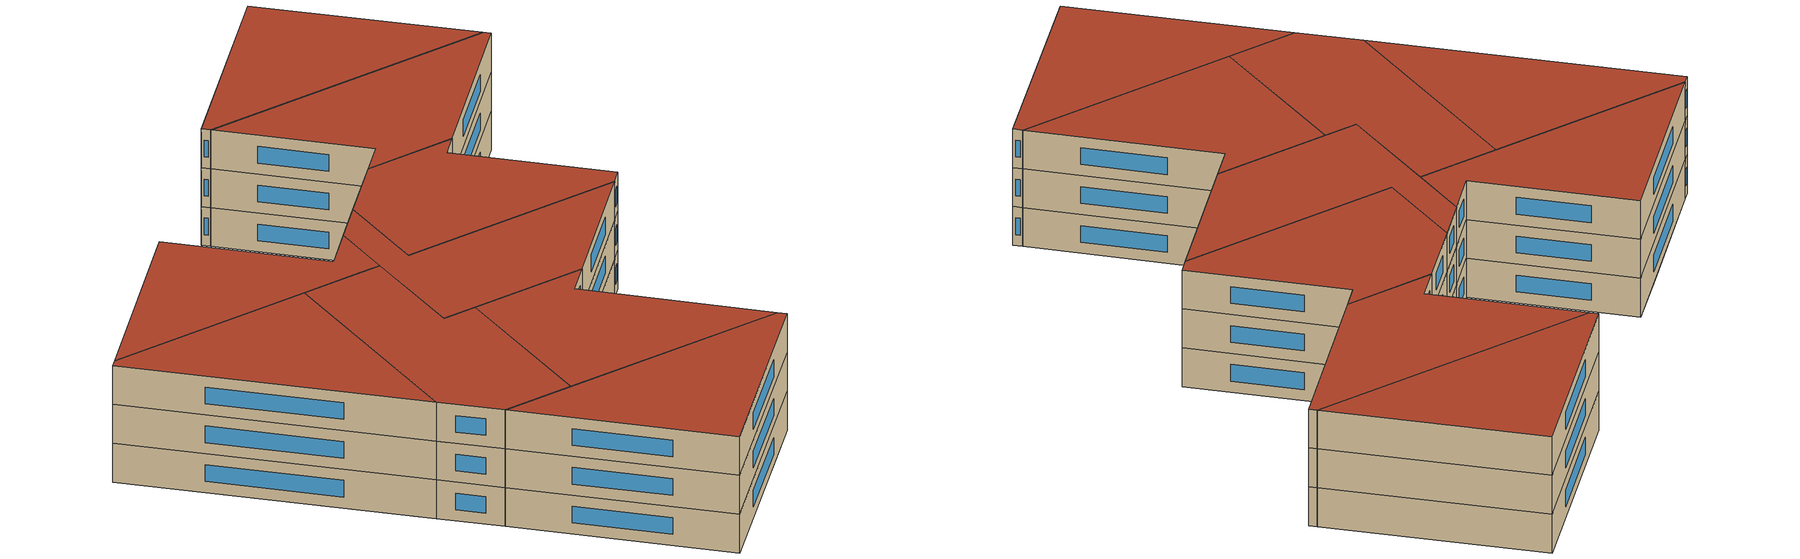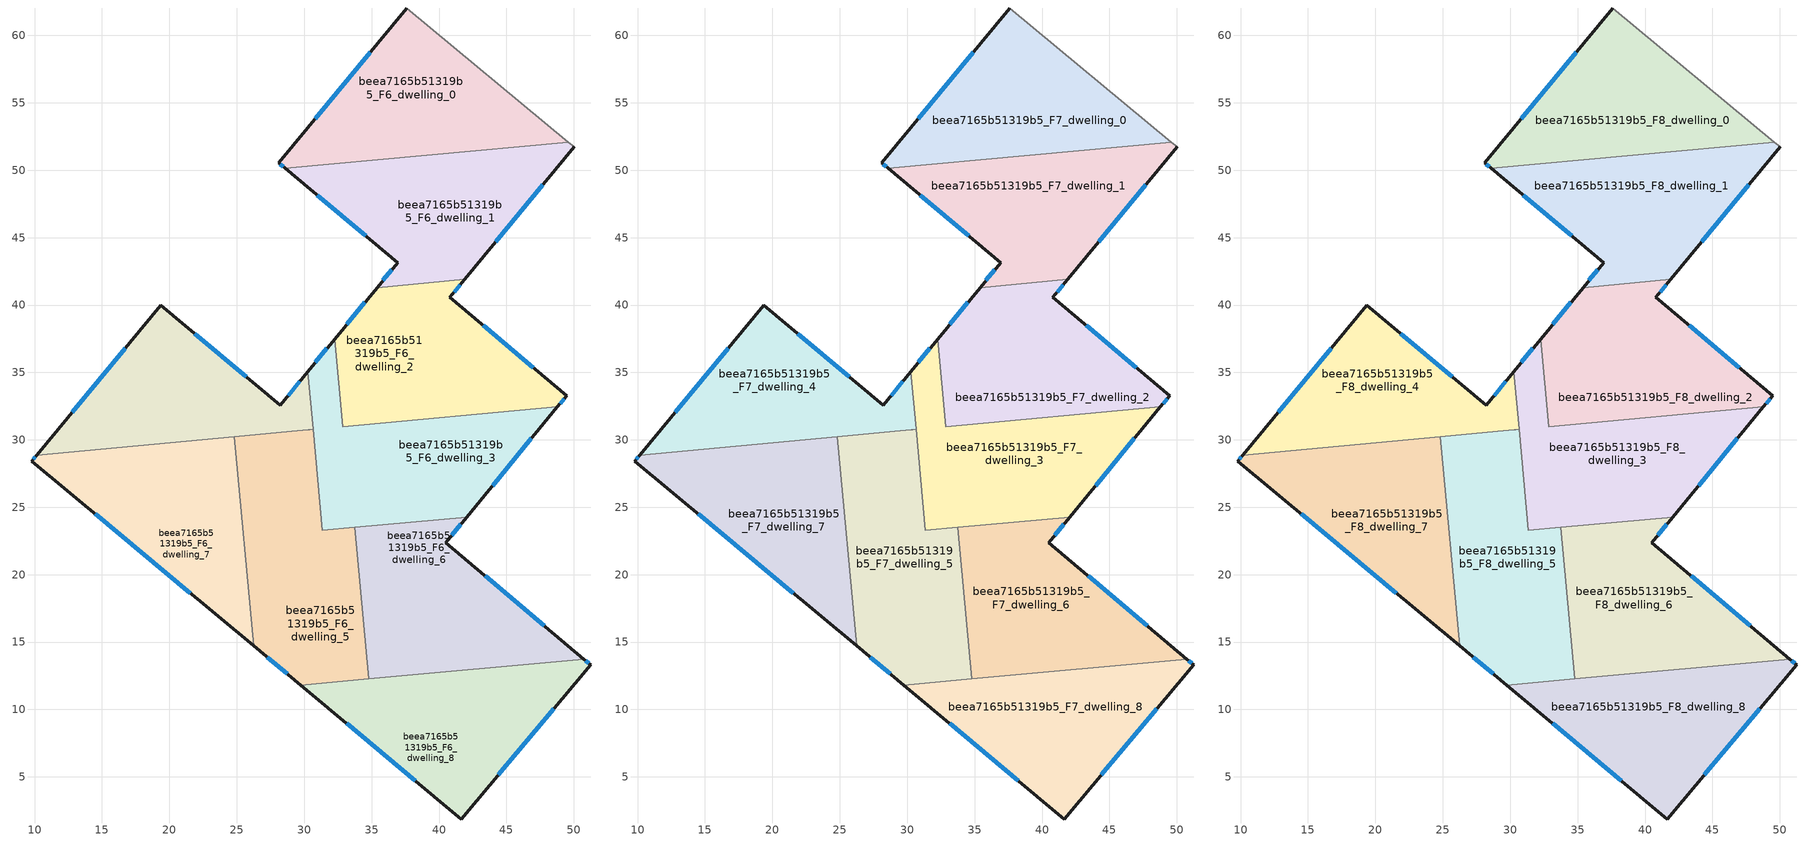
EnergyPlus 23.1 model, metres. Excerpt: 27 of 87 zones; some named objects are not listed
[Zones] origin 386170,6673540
beea7165b51319b5_F6_dwelling_0
 floor to beea7165b51319b5_F5_dwelling_8 (EU_floor_Construction): 43.82,56.87 39.04,51.11 28.58,50.14 28.1,50.54 37.61,62.03 z18
 floor to beea7165b51319b5_F5_dwelling_9 (EU_floor_Construction): 49.58,52.08 39.04,51.11 43.82,56.87 z18
 wall outside (EU_wall_Construction): 37.61,62.03 28.1,50.54 28.58,50.14 z18:21
 wall to beea7165b51319b5_F6_dwelling_1 (EU_wall_Construction): 28.58,50.14 49.58,52.08 z18:21
 wall adiabatic (EU_wall_Construction): 49.58,52.08 37.61,62.03 z18:21
 window (EU_Window_Construction): 28.24,50.43 28.44,50.25 / 34.89,58.75 30.82,53.83 z18.86:20.14
beea7165b51319b5_F6_dwelling_1
 floor to beea7165b51319b5_F5_dwelling_9 (EU_floor_Construction): 50.01,51.73 41.9,41.89 40.88,41.8 37.88,44.29 36.94,43.15 34.28,45.38 39.04,51.11 49.58,52.08 z18
 floor to beea7165b51319b5_F5_dwelling_8 (EU_floor_Construction): 39.04,51.11 35.17,46.44 34.28,45.38 28.58,50.14 z18
 floor to beea7165b51319b5_F5_dwelling_6 (EU_floor_Construction): 40.88,41.8 35.41,41.29 36.96,43.17 37.88,44.29 z18
 wall outside (EU_wall_Construction): 28.58,50.14 36.94,43.15 35.41,41.29 / 41.9,41.89 50.01,51.73 z18:21
 wall adiabatic (EU_wall_Construction): 50.01,51.73 49.58,52.08 z18:21
 wall to beea7165b51319b5_F6_dwelling_2 (EU_wall_Construction): 35.41,41.29 41.9,41.89 z18:21
 window (EU_Window_Construction): 30.97,48.14 34.55,45.15 / 44.22,44.7 47.7,48.92 / 36.5,42.62 35.84,41.82 z18.86:20.14
beea7165b51319b5_F6_dwelling_2
 floor to beea7165b51319b5_F5_dwelling_6 (EU_floor_Construction): 41.44,41.33 40.81,40.57 42.71,38.97 36.34,31.3 33.06,30.99 32.84,31.18 32.25,37.47 35.41,41.29 40.88,41.8 z18
 floor to beea7165b51319b5_F5_dwelling_9 (EU_floor_Construction): 41.9,41.89 41.44,41.33 40.88,41.8 z18
 floor to beea7165b51319b5_F5_dwelling_7 (EU_floor_Construction): 49.47,33.28 48.79,32.45 36.34,31.3 42.71,38.97 z18
 floor to beea7165b51319b5_F5_dwelling_4 (EU_floor_Construction): 33.06,30.99 32.85,30.97 32.84,31.18 z18
 wall outside (EU_wall_Construction): 48.79,32.45 49.47,33.28 40.81,40.57 41.9,41.89 / 35.41,41.29 32.25,37.47 z18:21
 wall to beea7165b51319b5_F6_dwelling_3 (EU_wall_Construction): 32.25,37.47 32.85,30.97 48.79,32.45 z18:21
 window (EU_Window_Construction): 41.12,40.95 41.59,41.52 / 47,35.36 43.28,38.48 / 48.98,32.69 49.28,33.04 / 34.51,40.2 33.15,38.56 z18.86:20.14
beea7165b51319b5_F6_dwelling_3
 floor to beea7165b51319b5_F5_dwelling_7 (EU_floor_Construction): 48.79,32.45 42.04,24.27 41.25,24.19 34.85,29.51 36.34,31.3 z18
 floor to beea7165b51319b5_F5_dwelling_6 (EU_floor_Construction): 36.34,31.3 34.85,29.51 33.06,30.99 z18; 32.25,37.47 32.84,31.18 30.44,33.17 30.26,35.05 z18
 floor to beea7165b51319b5_F5_dwelling_5 (EU_floor_Construction): 41.25,24.19 32.23,23.36 32.09,23.47 36.18,28.4 z18
 floor to beea7165b51319b5_F5_dwelling_2 (EU_floor_Construction): 32.23,23.36 31.35,23.28 31.27,24.16 z18
 floor to beea7165b51319b5_F5_dwelling_4 (EU_floor_Construction): 33.06,30.99 36.18,28.4 32.09,23.47 31.27,24.16 30.44,33.17 32.84,31.18 32.85,30.97 z18
 wall outside (EU_wall_Construction): 42.04,24.27 48.79,32.45 / 32.25,37.47 30.26,35.05 z18:21
 wall to beea7165b51319b5_F6_dwelling_6 (EU_wall_Construction): 33.76,23.5 42.04,24.27 z18:21
 wall to beea7165b51319b5_F6_dwelling_5 (EU_wall_Construction): 30.66,30.77 31.35,23.28 33.76,23.5 z18:21
 wall to beea7165b51319b5_F6_dwelling_4 (EU_wall_Construction): 30.26,35.05 30.66,30.77 z18:21
 window (EU_Window_Construction): 43.97,26.61 46.86,30.11 / 31.69,36.78 30.83,35.74 z18.86:20.14
beea7165b51319b5_F6_dwelling_4
 floor to beea7165b51319b5_F5_dwelling_2 (EU_floor_Construction): 24.04,30.16 16.67,29.47 13.11,32.43 16.45,36.46 z18
 floor to beea7165b51319b5_F5_dwelling_0 (EU_floor_Construction): 16.67,29.47 10.17,28.87 13.11,32.43 z18
 floor to beea7165b51319b5_F5_dwelling_4 (EU_floor_Construction): 29.41,34.02 30.44,33.17 30.66,30.77 30.41,30.75 30.3,30.74 24.04,30.16 16.45,36.46 19.35,39.97 28.22,32.58 z18
 floor to beea7165b51319b5_F5_dwelling_6 (EU_floor_Construction): 30.26,35.05 30.44,33.17 29.41,34.02 z18
 wall outside (EU_wall_Construction): 30.26,35.05 28.22,32.58 19.35,39.97 10.16,28.87 z18:21
 wall to beea7165b51319b5_F6_dwelling_5 (EU_wall_Construction): 24.8,30.23 29.08,30.62 30.3,30.74 30.41,30.75 30.66,30.77 z18:21
 wall to beea7165b51319b5_F6_dwelling_7 (EU_wall_Construction): 10.16,28.87 24.8,30.23 z18:21
 window (EU_Window_Construction): 16.73,36.8 12.79,32.04 / 25.69,34.69 21.88,37.86 / 29.68,34.35 28.8,33.28 z18.86:20.14
beea7165b51319b5_F6_dwelling_5
 floor to beea7165b51319b5_F5_dwelling_4 (EU_floor_Construction): 30.66,30.77 31.27,24.16 24.87,29.47 24.8,30.23 30.3,30.74 30.41,30.75 z18
 floor to beea7165b51319b5_F5_dwelling_0 (EU_floor_Construction): 29.12,19.13 26.16,15.57 25.56,22.1 z18
 floor to beea7165b51319b5_F5_dwelling_5 (EU_floor_Construction): 33.76,23.5 33.9,21.97 32.23,23.36 z18
 floor to beea7165b51319b5_F5_dwelling_2 (EU_floor_Construction): 31.27,24.16 31.35,23.28 32.23,23.36 32.43,23.2 29.08,19.17 25.56,22.1 24.87,29.47 z18
 floor adiabatic (EU_floor_Construction): 33.9,21.97 34.8,12.26 29.74,11.8 26.24,14.72 26.16,15.57 29.12,19.13 25.56,22.1 29.08,19.17 32.43,23.2 z18
 wall outside (EU_wall_Construction): 26.24,14.72 29.74,11.8 z18:21
 wall to beea7165b51319b5_F6_dwelling_7 (EU_wall_Construction): 24.8,30.23 26.24,14.72 z18:21
 wall to beea7165b51319b5_F6_dwelling_6 (EU_wall_Construction): 34.8,12.26 33.76,23.5 z18:21
 wall to beea7165b51319b5_F6_dwelling_8 (EU_wall_Construction): 29.74,11.8 34.8,12.26 z18:21
 window (EU_Window_Construction): 27.24,13.88 28.74,12.63 z18.86:20.14
beea7165b51319b5_F6_dwelling_6
 floor to beea7165b51319b5_F5_dwelling_3 (EU_floor_Construction): 44.51,13.16 37.14,12.48 34.59,14.6 33.9,21.97 z18
 floor to beea7165b51319b5_F5_dwelling_5 (EU_floor_Construction): 41.68,23.83 40.49,22.38 50.73,13.74 44.51,13.16 33.9,21.97 33.76,23.5 41.25,24.19 z18
 floor to beea7165b51319b5_F5_dwelling_7 (EU_floor_Construction): 42.04,24.27 41.68,23.83 41.25,24.19 z18
 floor to beea7165b51319b5_F5_dwelling_1 (EU_floor_Construction): 37.14,12.48 34.8,12.27 34.59,14.6 z18
 wall outside (EU_wall_Construction): 50.73,13.74 40.49,22.38 42.04,24.27 z18:21
 wall to beea7165b51319b5_F6_dwelling_8 (EU_wall_Construction): 34.8,12.27 50.73,13.74 z18:21
 window (EU_Window_Construction): 40.93,22.92 41.6,23.73 / 47.81,16.21 43.42,19.91 z18.86:20.14
beea7165b51319b5_F6_dwelling_7
 floor to beea7165b51319b5_F5_dwelling_0 (EU_floor_Construction): 25.56,22.1 26.16,15.57 25.78,15.1 9.79,28.42 10.17,28.87 16.67,29.47 z18
 floor to beea7165b51319b5_F5_dwelling_1 (EU_floor_Construction): 26.16,15.57 26.24,14.72 25.78,15.1 z18
 floor to beea7165b51319b5_F5_dwelling_2 (EU_floor_Construction): 24.87,29.47 25.56,22.1 16.67,29.47 24.05,30.16 z18
 floor to beea7165b51319b5_F5_dwelling_4 (EU_floor_Construction): 24.8,30.23 24.87,29.47 24.05,30.16 z18
 wall outside (EU_wall_Construction): 10.16,28.87 9.79,28.42 26.24,14.72 z18:21
 window (EU_Window_Construction): 14.49,24.5 21.54,18.63 / 10.06,28.74 9.9,28.55 z18.86:20.14
beea7165b51319b5_F6_dwelling_8
 floor to beea7165b51319b5_F5_dwelling_1 (EU_floor_Construction): 45.05,5.91 41.66,1.87 29.75,11.8 37.14,12.48 z18
 floor to beea7165b51319b5_F5_dwelling_3 (EU_floor_Construction): 48.41,9.92 45.05,5.91 37.14,12.48 44.51,13.16 z18
 floor to beea7165b51319b5_F5_dwelling_5 (EU_floor_Construction): 51.26,13.3 48.41,9.92 44.51,13.16 50.73,13.74 z18
 wall outside (EU_wall_Construction): 29.74,11.8 41.66,1.87 51.26,13.3 50.73,13.74 z18:21
 window (EU_Window_Construction): 51.11,13.43 50.88,13.62 / 44.4,5.14 48.51,10.04 / 33.15,8.96 38.25,4.71 z18.86:20.14
beea7165b51319b5_F7_dwelling_0
 floor to beea7165b51319b5_F6_dwelling_0 (EU_floor_Construction): 49.58,52.08 28.58,50.14 28.1,50.54 37.61,62.03 z21
 wall outside (EU_wall_Construction): 37.61,62.03 28.1,50.54 28.58,50.14 z21:24
 wall to beea7165b51319b5_F7_dwelling_1 (EU_wall_Construction): 28.58,50.14 49.58,52.08 z21:24
 wall adiabatic (EU_wall_Construction): 49.58,52.08 37.61,62.03 z21:24
 window (EU_Window_Construction): 28.24,50.43 28.44,50.25 / 34.89,58.75 30.82,53.83 z21.86:23.14
beea7165b51319b5_F7_dwelling_1
 floor to beea7165b51319b5_F6_dwelling_1 (EU_floor_Construction): 50.01,51.73 41.9,41.89 35.41,41.29 36.94,43.15 28.58,50.14 49.58,52.08 z21
 wall outside (EU_wall_Construction): 28.58,50.14 36.94,43.15 35.41,41.29 / 41.9,41.89 50.01,51.73 z21:24
 wall adiabatic (EU_wall_Construction): 50.01,51.73 49.58,52.08 z21:24
 wall to beea7165b51319b5_F7_dwelling_2 (EU_wall_Construction): 35.41,41.29 41.9,41.89 z21:24
 window (EU_Window_Construction): 30.97,48.14 34.55,45.15 / 44.22,44.7 47.7,48.92 / 36.5,42.62 35.84,41.82 z21.86:23.14
beea7165b51319b5_F7_dwelling_2
 floor to beea7165b51319b5_F6_dwelling_2 (EU_floor_Construction): 41.9,41.89 40.81,40.57 49.47,33.28 48.79,32.45 32.85,30.97 32.25,37.47 35.41,41.29 z21
 wall outside (EU_wall_Construction): 48.79,32.45 49.47,33.28 40.81,40.57 41.9,41.89 / 35.41,41.29 32.25,37.47 z21:24
 wall to beea7165b51319b5_F7_dwelling_3 (EU_wall_Construction): 32.25,37.47 32.85,30.97 48.79,32.45 z21:24
 window (EU_Window_Construction): 41.12,40.95 41.59,41.52 / 47,35.36 43.28,38.48 / 48.98,32.69 49.28,33.04 / 34.51,40.2 33.15,38.56 z21.86:23.14
beea7165b51319b5_F7_dwelling_3
 floor to beea7165b51319b5_F6_dwelling_3 (EU_floor_Construction): 48.79,32.45 42.04,24.27 31.35,23.28 30.26,35.05 32.25,37.47 32.85,30.97 z21
 wall outside (EU_wall_Construction): 42.04,24.27 48.79,32.45 / 32.25,37.47 30.26,35.05 z21:24
 wall to beea7165b51319b5_F7_dwelling_6 (EU_wall_Construction): 33.76,23.5 42.04,24.27 z21:24
 wall to beea7165b51319b5_F7_dwelling_5 (EU_wall_Construction): 30.66,30.77 31.35,23.28 33.76,23.5 z21:24
 wall to beea7165b51319b5_F7_dwelling_4 (EU_wall_Construction): 30.26,35.05 30.66,30.77 z21:24
 window (EU_Window_Construction): 43.97,26.61 46.86,30.11 / 31.69,36.78 30.83,35.74 z21.86:23.14
beea7165b51319b5_F7_dwelling_4
 floor to beea7165b51319b5_F6_dwelling_4 (EU_floor_Construction): 30.26,35.05 30.66,30.77 30.41,30.75 30.3,30.74 10.16,28.87 19.35,39.97 28.22,32.58 z21
 wall outside (EU_wall_Construction): 30.26,35.05 28.22,32.58 19.35,39.97 10.16,28.87 z21:24
 wall to beea7165b51319b5_F7_dwelling_5 (EU_wall_Construction): 24.8,30.23 29.08,30.62 30.3,30.74 30.41,30.75 30.66,30.77 z21:24
 wall to beea7165b51319b5_F7_dwelling_7 (EU_wall_Construction): 10.16,28.87 24.8,30.23 z21:24
 window (EU_Window_Construction): 16.73,36.8 12.79,32.04 / 25.69,34.69 21.88,37.86 / 29.68,34.35 28.8,33.28 z21.86:23.14
beea7165b51319b5_F7_dwelling_5
 floor to beea7165b51319b5_F6_dwelling_5 (EU_floor_Construction): 30.66,30.77 31.35,23.28 33.76,23.5 34.8,12.26 29.74,11.8 26.24,14.72 24.8,30.23 30.3,30.74 30.41,30.75 z21
 wall outside (EU_wall_Construction): 26.24,14.72 29.74,11.8 z21:24
 wall to beea7165b51319b5_F7_dwelling_7 (EU_wall_Construction): 24.8,30.23 26.24,14.72 z21:24
 wall to beea7165b51319b5_F7_dwelling_6 (EU_wall_Construction): 34.8,12.26 33.76,23.5 z21:24
 wall to beea7165b51319b5_F7_dwelling_8 (EU_wall_Construction): 29.74,11.8 34.8,12.26 z21:24
 window (EU_Window_Construction): 27.24,13.88 28.74,12.63 z21.86:23.14
beea7165b51319b5_F7_dwelling_6
 floor to beea7165b51319b5_F6_dwelling_6 (EU_floor_Construction): 42.04,24.27 40.49,22.38 50.73,13.74 34.8,12.26 33.76,23.5 z21
 wall outside (EU_wall_Construction): 50.73,13.74 40.49,22.38 42.04,24.27 z21:24
 wall to beea7165b51319b5_F7_dwelling_8 (EU_wall_Construction): 34.8,12.27 50.73,13.74 z21:24
 window (EU_Window_Construction): 40.93,22.92 41.6,23.73 / 47.81,16.21 43.42,19.91 z21.86:23.14
beea7165b51319b5_F7_dwelling_7
 floor to beea7165b51319b5_F6_dwelling_7 (EU_floor_Construction): 24.8,30.23 26.24,14.72 9.79,28.42 10.16,28.87 z21
 wall outside (EU_wall_Construction): 10.16,28.87 9.79,28.42 26.24,14.72 z21:24
 window (EU_Window_Construction): 14.49,24.5 21.54,18.63 / 10.06,28.74 9.9,28.55 z21.86:23.14
beea7165b51319b5_F7_dwelling_8
 floor to beea7165b51319b5_F6_dwelling_8 (EU_floor_Construction): 51.26,13.3 41.66,1.87 29.74,11.8 50.73,13.74 z21
 wall outside (EU_wall_Construction): 29.74,11.8 41.66,1.87 51.26,13.3 50.73,13.74 z21:24
 window (EU_Window_Construction): 51.11,13.43 50.88,13.62 / 44.4,5.14 48.51,10.04 / 33.15,8.96 38.25,4.71 z21.86:23.14
beea7165b51319b5_F8_dwelling_0
 floor to beea7165b51319b5_F7_dwelling_0 (EU_floor_Construction): 49.58,52.08 28.58,50.14 28.1,50.54 37.61,62.03 z24
 wall outside (EU_wall_Construction): 37.61,62.03 28.1,50.54 28.58,50.14 z24:27
 wall to beea7165b51319b5_F8_dwelling_1 (EU_wall_Construction): 28.58,50.14 49.58,52.08 z24:27
 wall adiabatic (EU_wall_Construction): 49.58,52.08 37.61,62.03 z24:27
 window (EU_Window_Construction): 28.24,50.43 28.44,50.25 / 34.89,58.75 30.82,53.83 z24.86:26.14
 roof outside (EU_roof_Construction): 49.58,52.08 37.61,62.03 28.1,50.54 28.58,50.14 z27
beea7165b51319b5_F8_dwelling_1
 floor to beea7165b51319b5_F7_dwelling_1 (EU_floor_Construction): 50.01,51.73 41.9,41.89 35.41,41.29 36.94,43.15 28.58,50.14 49.58,52.08 z24
 wall outside (EU_wall_Construction): 28.58,50.14 36.94,43.15 35.41,41.29 / 41.9,41.89 50.01,51.73 z24:27
 wall adiabatic (EU_wall_Construction): 50.01,51.73 49.58,52.08 z24:27
 wall to beea7165b51319b5_F8_dwelling_2 (EU_wall_Construction): 35.41,41.29 41.9,41.89 z24:27
 window (EU_Window_Construction): 30.97,48.14 34.55,45.15 / 44.22,44.7 47.7,48.92 / 36.5,42.62 35.84,41.82 z24.86:26.14
 roof outside (EU_roof_Construction): 41.9,41.89 50.01,51.73 49.58,52.08 28.58,50.14 36.94,43.15 35.41,41.29 z27
beea7165b51319b5_F8_dwelling_2
 floor to beea7165b51319b5_F7_dwelling_2 (EU_floor_Construction): 41.9,41.89 40.81,40.57 49.47,33.28 48.79,32.45 32.85,30.97 32.25,37.47 35.41,41.29 z24
 wall outside (EU_wall_Construction): 48.79,32.45 49.47,33.28 40.81,40.57 41.9,41.89 / 35.41,41.29 32.25,37.47 z24:27
 wall to beea7165b51319b5_F8_dwelling_3 (EU_wall_Construction): 32.25,37.47 32.85,30.97 48.79,32.45 z24:27
 window (EU_Window_Construction): 41.12,40.95 41.59,41.52 / 47,35.36 43.28,38.48 / 48.98,32.69 49.28,33.04 / 34.51,40.2 33.15,38.56 z24.86:26.14
 roof outside (EU_roof_Construction): 48.79,32.45 49.47,33.28 40.81,40.57 41.9,41.89 35.41,41.29 32.25,37.47 32.85,30.97 z27
beea7165b51319b5_F8_dwelling_3
 floor to beea7165b51319b5_F7_dwelling_3 (EU_floor_Construction): 48.79,32.45 42.04,24.27 31.35,23.28 30.26,35.05 32.25,37.47 32.85,30.97 z24
 wall outside (EU_wall_Construction): 42.04,24.27 48.79,32.45 / 32.25,37.47 30.26,35.05 z24:27
 wall to beea7165b51319b5_F8_dwelling_6 (EU_wall_Construction): 33.76,23.5 42.04,24.27 z24:27
 wall to beea7165b51319b5_F8_dwelling_5 (EU_wall_Construction): 30.66,30.77 31.35,23.28 33.76,23.5 z24:27
 wall to beea7165b51319b5_F8_dwelling_4 (EU_wall_Construction): 30.26,35.05 30.66,30.77 z24:27
 window (EU_Window_Construction): 43.97,26.61 46.86,30.11 / 31.69,36.78 30.83,35.74 z24.86:26.14
 roof outside (EU_roof_Construction): 42.04,24.27 48.79,32.45 32.85,30.97 32.25,37.47 30.26,35.05 31.35,23.28 z27
beea7165b51319b5_F8_dwelling_4
 floor to beea7165b51319b5_F7_dwelling_4 (EU_floor_Construction): 30.26,35.05 30.66,30.77 30.41,30.75 30.3,30.74 10.16,28.87 19.35,39.97 28.22,32.58 z24
 wall outside (EU_wall_Construction): 30.26,35.05 28.22,32.58 19.35,39.97 10.16,28.87 z24:27
 wall to beea7165b51319b5_F8_dwelling_5 (EU_wall_Construction): 24.8,30.23 29.08,30.62 30.3,30.74 30.41,30.75 30.66,30.77 z24:27
 wall to beea7165b51319b5_F8_dwelling_7 (EU_wall_Construction): 10.16,28.87 24.8,30.23 z24:27
 window (EU_Window_Construction): 16.73,36.8 12.79,32.04 / 25.69,34.69 21.88,37.86 / 29.68,34.35 28.8,33.28 z24.86:26.14
 roof outside (EU_roof_Construction): 30.41,30.75 30.66,30.77 30.26,35.05 28.22,32.58 19.35,39.97 10.16,28.87 30.3,30.74 z27
beea7165b51319b5_F8_dwelling_5
 floor to beea7165b51319b5_F7_dwelling_5 (EU_floor_Construction): 30.66,30.77 31.35,23.28 33.76,23.5 34.8,12.26 29.74,11.8 26.24,14.72 24.8,30.23 30.3,30.74 30.41,30.75 z24
 wall outside (EU_wall_Construction): 26.24,14.72 29.74,11.8 z24:27
 wall to beea7165b51319b5_F8_dwelling_7 (EU_wall_Construction): 24.8,30.23 26.24,14.72 z24:27
 wall to beea7165b51319b5_F8_dwelling_6 (EU_wall_Construction): 34.8,12.26 33.76,23.5 z24:27
 wall to beea7165b51319b5_F8_dwelling_8 (EU_wall_Construction): 29.74,11.8 34.8,12.26 z24:27
 window (EU_Window_Construction): 27.24,13.88 28.74,12.63 z24.86:26.14
 roof outside (EU_roof_Construction): 34.8,12.26 33.76,23.5 31.35,23.28 30.66,30.77 30.41,30.75 30.3,30.74 24.8,30.23 26.24,14.72 29.74,11.8 z27
beea7165b51319b5_F8_dwelling_6
 floor to beea7165b51319b5_F7_dwelling_6 (EU_floor_Construction): 42.04,24.27 40.49,22.38 50.73,13.74 34.8,12.26 33.76,23.5 z24
 wall outside (EU_wall_Construction): 50.73,13.74 40.49,22.38 42.04,24.27 z24:27
 wall to beea7165b51319b5_F8_dwelling_8 (EU_wall_Construction): 34.8,12.27 50.73,13.74 z24:27
 window (EU_Window_Construction): 40.93,22.92 41.6,23.73 / 47.81,16.21 43.42,19.91 z24.86:26.14
 roof outside (EU_roof_Construction): 50.73,13.74 40.49,22.38 42.04,24.27 33.76,23.5 34.8,12.26 z27
beea7165b51319b5_F8_dwelling_7
 floor to beea7165b51319b5_F7_dwelling_7 (EU_floor_Construction): 24.8,30.23 26.24,14.72 9.79,28.42 10.16,28.87 z24
 wall outside (EU_wall_Construction): 10.16,28.87 9.79,28.42 26.24,14.72 z24:27
 window (EU_Window_Construction): 14.49,24.5 21.54,18.63 / 10.06,28.74 9.9,28.55 z24.86:26.14
 roof outside (EU_roof_Construction): 26.24,14.72 24.8,30.23 10.16,28.87 9.79,28.42 z27
beea7165b51319b5_F8_dwelling_8
 floor to beea7165b51319b5_F7_dwelling_8 (EU_floor_Construction): 51.26,13.3 41.66,1.87 29.74,11.8 50.73,13.74 z24
 wall outside (EU_wall_Construction): 29.74,11.8 41.66,1.87 51.26,13.3 50.73,13.74 z24:27
 window (EU_Window_Construction): 51.11,13.43 50.88,13.62 / 44.4,5.14 48.51,10.04 / 33.15,8.96 38.25,4.71 z24.86:26.14
 roof outside (EU_roof_Construction): 41.66,1.87 51.26,13.3 50.73,13.74 29.74,11.8 z27
[Building]
EU S2 Campaign: North Axis=0; Terrain=City; Solar Distribution=FullExterior
[Site:Location]
Helsinki-Vantaa.AP: Latitude=60.317; Longitude=24.963; Time Zone=2; Elevation=54.6
[SizingPeriod:WeatherFileDays]
AnnualSizingPeriod: Begin Month=1; Begin Day of Month=1; End Month=12; End Day of Month=31; Day of Week for Start Day=Monday; Use Weather File Daylight Saving Period=No; Use Weather File Rain and Snow Indicators=No
[MATERIAL]
EU_InternalMass_Material: Roughness=MediumRough; Thickness=0.1; Conductivity=1; Density=1800; Specific Heat=900; Thermal Absorptance=0.9; Solar Absorptance=0.7; Visible Absorptance=0.7
[MATERIAL:NOMASS] Roughness=MediumRough; Thermal Absorptance=0.9; Solar Absorptance=0.7; Visible Absorptance=0.7
Name | Thermal Resistance
EU_wall_NoMass | 1.10183
EU_roof_NoMass; EU_floor_NoMass | 1.70606
[WINDOWMATERIAL:SIMPLEGLAZINGSYSTEM]
EU_Window_SimpleGlazing: UFactor=3.11035; Solar Heat Gain Coefficient=0.8; Visible Transmittance=0.8
[CONSTRUCTION]
EU_wall_Construction: EU_wall_NoMass
EU_roof_Construction: EU_roof_NoMass
EU_floor_Construction: EU_floor_NoMass
EU_Window_Construction: EU_Window_SimpleGlazing
EU_InternalMass_Construction: EU_InternalMass_Material
[ZONE] Type=1; Multiplier=1; Ceiling Height=autocalculate; Floor Area=autocalculate; Part of Total Floor Area=Yes
Name | Volume
beea7165b51319b5_F6_dwelling_0; beea7165b51319b5_F7_dwelling_0; beea7165b51319b5_F8_dwelling_0 | 362.408
beea7165b51319b5_F6_dwelling_1; beea7165b51319b5_F7_dwelling_1; beea7165b51319b5_F8_dwelling_1 | 362.294
beea7165b51319b5_F6_dwelling_2; beea7165b51319b5_F7_dwelling_2; beea7165b51319b5_F8_dwelling_2 | 362.438
beea7165b51319b5_F6_dwelling_3; beea7165b51319b5_F7_dwelling_3; beea7165b51319b5_F8_dwelling_3 | 362.387
beea7165b51319b5_F6_dwelling_4; beea7165b51319b5_F7_dwelling_4; beea7165b51319b5_F8_dwelling_4 | 326.606
beea7165b51319b5_F6_dwelling_5; beea7165b51319b5_F7_dwelling_5; beea7165b51319b5_F8_dwelling_5 | 398.123
beea7165b51319b5_F6_dwelling_6; beea7165b51319b5_F7_dwelling_6; beea7165b51319b5_F8_dwelling_6 | 362.435
beea7165b51319b5_F6_dwelling_7; beea7165b51319b5_F7_dwelling_7; beea7165b51319b5_F8_dwelling_7 | 362.361
beea7165b51319b5_F6_dwelling_8; beea7165b51319b5_F7_dwelling_8; beea7165b51319b5_F8_dwelling_8 | 362.416
[INTERNALMASS] Construction=EU_InternalMass_Construction
Name | Zone or ZoneList | Surface Area
beea7165b51319b5_F6_dwelling_0_EU_InternalMass | beea7165b51319b5_F6_dwelling_0 | 120.803
beea7165b51319b5_F6_dwelling_1_EU_InternalMass | beea7165b51319b5_F6_dwelling_1 | 120.765
beea7165b51319b5_F6_dwelling_2_EU_InternalMass | beea7165b51319b5_F6_dwelling_2 | 120.813
beea7165b51319b5_F6_dwelling_3_EU_InternalMass | beea7165b51319b5_F6_dwelling_3 | 120.798
beea7165b51319b5_F6_dwelling_4_EU_InternalMass | beea7165b51319b5_F6_dwelling_4 | 108.881
beea7165b51319b5_F6_dwelling_5_EU_InternalMass | beea7165b51319b5_F6_dwelling_5 | 132.71
beea7165b51319b5_F6_dwelling_6_EU_InternalMass | beea7165b51319b5_F6_dwelling_6 | 120.811
beea7165b51319b5_F6_dwelling_7_EU_InternalMass | beea7165b51319b5_F6_dwelling_7 | 120.796
beea7165b51319b5_F6_dwelling_8_EU_InternalMass | beea7165b51319b5_F6_dwelling_8 | 120.805
beea7165b51319b5_F7_dwelling_0_EU_InternalMass | beea7165b51319b5_F7_dwelling_0 | 120.803
beea7165b51319b5_F7_dwelling_1_EU_InternalMass | beea7165b51319b5_F7_dwelling_1 | 120.765
beea7165b51319b5_F7_dwelling_2_EU_InternalMass | beea7165b51319b5_F7_dwelling_2 | 120.813
beea7165b51319b5_F7_dwelling_3_EU_InternalMass | beea7165b51319b5_F7_dwelling_3 | 120.798
beea7165b51319b5_F7_dwelling_4_EU_InternalMass | beea7165b51319b5_F7_dwelling_4 | 108.881
beea7165b51319b5_F7_dwelling_5_EU_InternalMass | beea7165b51319b5_F7_dwelling_5 | 132.71
beea7165b51319b5_F7_dwelling_6_EU_InternalMass | beea7165b51319b5_F7_dwelling_6 | 120.811
beea7165b51319b5_F7_dwelling_7_EU_InternalMass | beea7165b51319b5_F7_dwelling_7 | 120.796
beea7165b51319b5_F7_dwelling_8_EU_InternalMass | beea7165b51319b5_F7_dwelling_8 | 120.805
beea7165b51319b5_F8_dwelling_0_EU_InternalMass | beea7165b51319b5_F8_dwelling_0 | 120.803
beea7165b51319b5_F8_dwelling_1_EU_InternalMass | beea7165b51319b5_F8_dwelling_1 | 120.765
beea7165b51319b5_F8_dwelling_2_EU_InternalMass | beea7165b51319b5_F8_dwelling_2 | 120.813
beea7165b51319b5_F8_dwelling_3_EU_InternalMass | beea7165b51319b5_F8_dwelling_3 | 120.798
beea7165b51319b5_F8_dwelling_4_EU_InternalMass | beea7165b51319b5_F8_dwelling_4 | 108.881
beea7165b51319b5_F8_dwelling_5_EU_InternalMass | beea7165b51319b5_F8_dwelling_5 | 132.71
beea7165b51319b5_F8_dwelling_6_EU_InternalMass | beea7165b51319b5_F8_dwelling_6 | 120.811
beea7165b51319b5_F8_dwelling_7_EU_InternalMass | beea7165b51319b5_F8_dwelling_7 | 120.796
beea7165b51319b5_F8_dwelling_8_EU_InternalMass | beea7165b51319b5_F8_dwelling_8 | 120.805
[OTHEREQUIPMENT] Fuel Type=Electricity; Design Level Calculation Method=Watts/Area; Power per Zone Floor Area=1; Fraction Latent=0; Fraction Radiant=0; Fraction Lost=0; Carbon Dioxide Generation Rate=0; EndUse Subcategory=EU_Step8_InternalGains
Name | Zone or ZoneList or Space or SpaceList | Schedule
EU_Step8_InternalGain_beea7165b51319b5_F6_dwelling_0_f000 | beea7165b51319b5_F6_dwelling_0 | EU_Step8_GainSchedule_beea7165b51319b5_F6_dwelling_0_f000
EU_Step8_InternalGain_beea7165b51319b5_F6_dwelling_1_f000 | beea7165b51319b5_F6_dwelling_1 | EU_Step8_GainSchedule_beea7165b51319b5_F6_dwelling_1_f000
EU_Step8_InternalGain_beea7165b51319b5_F6_dwelling_2_f000 | beea7165b51319b5_F6_dwelling_2 | EU_Step8_GainSchedule_beea7165b51319b5_F6_dwelling_2_f000
EU_Step8_InternalGain_beea7165b51319b5_F6_dwelling_3_f000 | beea7165b51319b5_F6_dwelling_3 | EU_Step8_GainSchedule_beea7165b51319b5_F6_dwelling_3_f000
EU_Step8_InternalGain_beea7165b51319b5_F6_dwelling_4_f000 | beea7165b51319b5_F6_dwelling_4 | EU_Step8_GainSchedule_beea7165b51319b5_F6_dwelling_4_f000
EU_Step8_InternalGain_beea7165b51319b5_F6_dwelling_5_f000 | beea7165b51319b5_F6_dwelling_5 | EU_Step8_GainSchedule_beea7165b51319b5_F6_dwelling_5_f000
EU_Step8_InternalGain_beea7165b51319b5_F6_dwelling_6_f000 | beea7165b51319b5_F6_dwelling_6 | EU_Step8_GainSchedule_beea7165b51319b5_F6_dwelling_6_f000
EU_Step8_InternalGain_beea7165b51319b5_F6_dwelling_7_f000 | beea7165b51319b5_F6_dwelling_7 | EU_Step8_GainSchedule_beea7165b51319b5_F6_dwelling_7_f000
EU_Step8_InternalGain_beea7165b51319b5_F6_dwelling_8_f000 | beea7165b51319b5_F6_dwelling_8 | EU_Step8_GainSchedule_beea7165b51319b5_F6_dwelling_8_f000
EU_Step8_InternalGain_beea7165b51319b5_F7_dwelling_0_f000 | beea7165b51319b5_F7_dwelling_0 | EU_Step8_GainSchedule_beea7165b51319b5_F7_dwelling_0_f000
EU_Step8_InternalGain_beea7165b51319b5_F7_dwelling_1_f000 | beea7165b51319b5_F7_dwelling_1 | EU_Step8_GainSchedule_beea7165b51319b5_F7_dwelling_1_f000
EU_Step8_InternalGain_beea7165b51319b5_F7_dwelling_2_f000 | beea7165b51319b5_F7_dwelling_2 | EU_Step8_GainSchedule_beea7165b51319b5_F7_dwelling_2_f000
EU_Step8_InternalGain_beea7165b51319b5_F7_dwelling_3_f000 | beea7165b51319b5_F7_dwelling_3 | EU_Step8_GainSchedule_beea7165b51319b5_F7_dwelling_3_f000
EU_Step8_InternalGain_beea7165b51319b5_F7_dwelling_4_f000 | beea7165b51319b5_F7_dwelling_4 | EU_Step8_GainSchedule_beea7165b51319b5_F7_dwelling_4_f000
EU_Step8_InternalGain_beea7165b51319b5_F7_dwelling_5_f000 | beea7165b51319b5_F7_dwelling_5 | EU_Step8_GainSchedule_beea7165b51319b5_F7_dwelling_5_f000
EU_Step8_InternalGain_beea7165b51319b5_F7_dwelling_6_f000 | beea7165b51319b5_F7_dwelling_6 | EU_Step8_GainSchedule_beea7165b51319b5_F7_dwelling_6_f000
EU_Step8_InternalGain_beea7165b51319b5_F7_dwelling_7_f000 | beea7165b51319b5_F7_dwelling_7 | EU_Step8_GainSchedule_beea7165b51319b5_F7_dwelling_7_f000
EU_Step8_InternalGain_beea7165b51319b5_F7_dwelling_8_f000 | beea7165b51319b5_F7_dwelling_8 | EU_Step8_GainSchedule_beea7165b51319b5_F7_dwelling_8_f000
EU_Step8_InternalGain_beea7165b51319b5_F8_dwelling_0_f000 | beea7165b51319b5_F8_dwelling_0 | EU_Step8_GainSchedule_beea7165b51319b5_F8_dwelling_0_f000
EU_Step8_InternalGain_beea7165b51319b5_F8_dwelling_1_f000 | beea7165b51319b5_F8_dwelling_1 | EU_Step8_GainSchedule_beea7165b51319b5_F8_dwelling_1_f000
EU_Step8_InternalGain_beea7165b51319b5_F8_dwelling_2_f000 | beea7165b51319b5_F8_dwelling_2 | EU_Step8_GainSchedule_beea7165b51319b5_F8_dwelling_2_f000
EU_Step8_InternalGain_beea7165b51319b5_F8_dwelling_3_f000 | beea7165b51319b5_F8_dwelling_3 | EU_Step8_GainSchedule_beea7165b51319b5_F8_dwelling_3_f000
EU_Step8_InternalGain_beea7165b51319b5_F8_dwelling_4_f000 | beea7165b51319b5_F8_dwelling_4 | EU_Step8_GainSchedule_beea7165b51319b5_F8_dwelling_4_f000
EU_Step8_InternalGain_beea7165b51319b5_F8_dwelling_5_f000 | beea7165b51319b5_F8_dwelling_5 | EU_Step8_GainSchedule_beea7165b51319b5_F8_dwelling_5_f000
EU_Step8_InternalGain_beea7165b51319b5_F8_dwelling_6_f000 | beea7165b51319b5_F8_dwelling_6 | EU_Step8_GainSchedule_beea7165b51319b5_F8_dwelling_6_f000
EU_Step8_InternalGain_beea7165b51319b5_F8_dwelling_7_f000 | beea7165b51319b5_F8_dwelling_7 | EU_Step8_GainSchedule_beea7165b51319b5_F8_dwelling_7_f000
EU_Step8_InternalGain_beea7165b51319b5_F8_dwelling_8_f000 | beea7165b51319b5_F8_dwelling_8 | EU_Step8_GainSchedule_beea7165b51319b5_F8_dwelling_8_f000
[ZONEVENTILATION:DESIGNFLOWRATE] Schedule=EU_AlwaysOn; Design Flow Rate Calculation Method=AirChanges/Hour; Air Changes per Hour=0.756316; Ventilation Type=Natural; Fan Pressure Rise=0; Fan Total Efficiency=1; Constant Term Coefficient=1; Temperature Term Coefficient=0; Velocity Term Coefficient=0; Velocity Squared Term Coefficient=0; Minimum Indoor Temperature=-100; Maximum Indoor Temperature=100; Delta Temperature=-100; Minimum Outdoor Temperature=-100; Maximum Outdoor Temperature=100; Maximum Wind Speed=40
Name | Zone or ZoneList or Space or SpaceList
EU_ConstantAir_beea7165b51319b5_F6_dwelling_0 | beea7165b51319b5_F6_dwelling_0
EU_ConstantAir_beea7165b51319b5_F6_dwelling_1 | beea7165b51319b5_F6_dwelling_1
EU_ConstantAir_beea7165b51319b5_F6_dwelling_2 | beea7165b51319b5_F6_dwelling_2
EU_ConstantAir_beea7165b51319b5_F6_dwelling_3 | beea7165b51319b5_F6_dwelling_3
EU_ConstantAir_beea7165b51319b5_F6_dwelling_4 | beea7165b51319b5_F6_dwelling_4
EU_ConstantAir_beea7165b51319b5_F6_dwelling_5 | beea7165b51319b5_F6_dwelling_5
EU_ConstantAir_beea7165b51319b5_F6_dwelling_6 | beea7165b51319b5_F6_dwelling_6
EU_ConstantAir_beea7165b51319b5_F6_dwelling_7 | beea7165b51319b5_F6_dwelling_7
EU_ConstantAir_beea7165b51319b5_F6_dwelling_8 | beea7165b51319b5_F6_dwelling_8
EU_ConstantAir_beea7165b51319b5_F7_dwelling_0 | beea7165b51319b5_F7_dwelling_0
EU_ConstantAir_beea7165b51319b5_F7_dwelling_1 | beea7165b51319b5_F7_dwelling_1
EU_ConstantAir_beea7165b51319b5_F7_dwelling_2 | beea7165b51319b5_F7_dwelling_2
EU_ConstantAir_beea7165b51319b5_F7_dwelling_3 | beea7165b51319b5_F7_dwelling_3
EU_ConstantAir_beea7165b51319b5_F7_dwelling_4 | beea7165b51319b5_F7_dwelling_4
EU_ConstantAir_beea7165b51319b5_F7_dwelling_5 | beea7165b51319b5_F7_dwelling_5
EU_ConstantAir_beea7165b51319b5_F7_dwelling_6 | beea7165b51319b5_F7_dwelling_6
EU_ConstantAir_beea7165b51319b5_F7_dwelling_7 | beea7165b51319b5_F7_dwelling_7
EU_ConstantAir_beea7165b51319b5_F7_dwelling_8 | beea7165b51319b5_F7_dwelling_8
EU_ConstantAir_beea7165b51319b5_F8_dwelling_0 | beea7165b51319b5_F8_dwelling_0
EU_ConstantAir_beea7165b51319b5_F8_dwelling_1 | beea7165b51319b5_F8_dwelling_1
EU_ConstantAir_beea7165b51319b5_F8_dwelling_2 | beea7165b51319b5_F8_dwelling_2
EU_ConstantAir_beea7165b51319b5_F8_dwelling_3 | beea7165b51319b5_F8_dwelling_3
EU_ConstantAir_beea7165b51319b5_F8_dwelling_4 | beea7165b51319b5_F8_dwelling_4
EU_ConstantAir_beea7165b51319b5_F8_dwelling_5 | beea7165b51319b5_F8_dwelling_5
EU_ConstantAir_beea7165b51319b5_F8_dwelling_6 | beea7165b51319b5_F8_dwelling_6
EU_ConstantAir_beea7165b51319b5_F8_dwelling_7 | beea7165b51319b5_F8_dwelling_7
EU_ConstantAir_beea7165b51319b5_F8_dwelling_8 | beea7165b51319b5_F8_dwelling_8
[HVACTEMPLATE:ZONE:IDEALLOADSAIRSYSTEM] System Availability Schedule=EU_AlwaysOn; Maximum Heating Supply Air Temperature=50; Minimum Cooling Supply Air Temperature=13; Maximum Heating Supply Air Humidity Ratio=0.0156; Minimum Cooling Supply Air Humidity Ratio=0.0077; Heating Limit=NoLimit; Cooling Limit=NoLimit; Heating Availability Schedule=EU_AlwaysOn; Cooling Availability Schedule=EU_CoolingOff; Dehumidification Control Type=ConstantSensibleHeatRatio; Cooling Sensible Heat Ratio=0.7; Dehumidification Setpoint=60; Humidification Control Type=None; Humidification Setpoint=30; Outdoor Air Method=None; Outdoor Air Flow Rate per Person=0.00944; Outdoor Air Flow Rate per Zone Floor Area=0; Outdoor Air Flow Rate per Zone=0; Demand Controlled Ventilation Type=None; Outdoor Air Economizer Type=NoEconomizer; Heat Recovery Type=None; Sensible Heat Recovery Effectiveness=0.7; Latent Heat Recovery Effectiveness=0.65
Name | Template Thermostat
beea7165b51319b5_F6_dwelling_0 | EU_HeatOnly_beea7165b51319b5_F6_dwelling_0
beea7165b51319b5_F6_dwelling_1 | EU_HeatOnly_beea7165b51319b5_F6_dwelling_1
beea7165b51319b5_F6_dwelling_2 | EU_HeatOnly_beea7165b51319b5_F6_dwelling_2
beea7165b51319b5_F6_dwelling_3 | EU_HeatOnly_beea7165b51319b5_F6_dwelling_3
beea7165b51319b5_F6_dwelling_4 | EU_HeatOnly_beea7165b51319b5_F6_dwelling_4
beea7165b51319b5_F6_dwelling_5 | EU_HeatOnly_beea7165b51319b5_F6_dwelling_5
beea7165b51319b5_F6_dwelling_6 | EU_HeatOnly_beea7165b51319b5_F6_dwelling_6
beea7165b51319b5_F6_dwelling_7 | EU_HeatOnly_beea7165b51319b5_F6_dwelling_7
beea7165b51319b5_F6_dwelling_8 | EU_HeatOnly_beea7165b51319b5_F6_dwelling_8
beea7165b51319b5_F7_dwelling_0 | EU_HeatOnly_beea7165b51319b5_F7_dwelling_0
beea7165b51319b5_F7_dwelling_1 | EU_HeatOnly_beea7165b51319b5_F7_dwelling_1
beea7165b51319b5_F7_dwelling_2 | EU_HeatOnly_beea7165b51319b5_F7_dwelling_2
beea7165b51319b5_F7_dwelling_3 | EU_HeatOnly_beea7165b51319b5_F7_dwelling_3
beea7165b51319b5_F7_dwelling_4 | EU_HeatOnly_beea7165b51319b5_F7_dwelling_4
beea7165b51319b5_F7_dwelling_5 | EU_HeatOnly_beea7165b51319b5_F7_dwelling_5
beea7165b51319b5_F7_dwelling_6 | EU_HeatOnly_beea7165b51319b5_F7_dwelling_6
beea7165b51319b5_F7_dwelling_7 | EU_HeatOnly_beea7165b51319b5_F7_dwelling_7
beea7165b51319b5_F7_dwelling_8 | EU_HeatOnly_beea7165b51319b5_F7_dwelling_8
beea7165b51319b5_F8_dwelling_0 | EU_HeatOnly_beea7165b51319b5_F8_dwelling_0
beea7165b51319b5_F8_dwelling_1 | EU_HeatOnly_beea7165b51319b5_F8_dwelling_1
beea7165b51319b5_F8_dwelling_2 | EU_HeatOnly_beea7165b51319b5_F8_dwelling_2
beea7165b51319b5_F8_dwelling_3 | EU_HeatOnly_beea7165b51319b5_F8_dwelling_3
beea7165b51319b5_F8_dwelling_4 | EU_HeatOnly_beea7165b51319b5_F8_dwelling_4
beea7165b51319b5_F8_dwelling_5 | EU_HeatOnly_beea7165b51319b5_F8_dwelling_5
beea7165b51319b5_F8_dwelling_6 | EU_HeatOnly_beea7165b51319b5_F8_dwelling_6
beea7165b51319b5_F8_dwelling_7 | EU_HeatOnly_beea7165b51319b5_F8_dwelling_7
beea7165b51319b5_F8_dwelling_8 | EU_HeatOnly_beea7165b51319b5_F8_dwelling_8
[SIZING:ZONE] Zone Cooling Design Supply Air Temperature Input Method=SupplyAirTemperature; Zone Cooling Design Supply Air Temperature=13; Zone Heating Design Supply Air Temperature Input Method=SupplyAirTemperature; Zone Heating Design Supply Air Temperature=50; Zone Cooling Design Supply Air Humidity Ratio=0.008; Zone Heating Design Supply Air Humidity Ratio=0.008; Cooling Design Air Flow Method=DesignDay; Cooling Design Air Flow Rate=0; Cooling Minimum Air Flow per Zone Floor Area=0.000762; Cooling Minimum Air Flow=0; Cooling Minimum Air Flow Fraction=0.2; Heating Design Air Flow Method=DesignDay; Heating Design Air Flow Rate=0; Heating Maximum Air Flow per Zone Floor Area=0.002032; Heating Maximum Air Flow=0.141576; Heating Maximum Air Flow Fraction=0.3; Account for Dedicated Outdoor Air System=No; Dedicated Outdoor Air System Control Strategy=NeutralSupplyAir; Dedicated Outdoor Air Low Setpoint Temperature for Design=autosize; Dedicated Outdoor Air High Setpoint Temperature for Design=autosize; Zone Load Sizing Method=Sensible Load Only No Latent Load; Zone Latent Cooling Design Supply Air Humidity Ratio Input Method=HumidityRatioDifference; Zone Cooling Design Supply Air Humidity Ratio Difference=0.005; Zone Latent Heating Design Supply Air Humidity Ratio Input Method=HumidityRatioDifference; Zone Humidification Design Supply Air Humidity Ratio Difference=0.005
beea7165b51319b5_F6_dwelling_0; beea7165b51319b5_F6_dwelling_1; beea7165b51319b5_F6_dwelling_2; beea7165b51319b5_F6_dwelling_3; beea7165b51319b5_F6_dwelling_4; beea7165b51319b5_F6_dwelling_5; beea7165b51319b5_F6_dwelling_6; beea7165b51319b5_F6_dwelling_7; beea7165b51319b5_F6_dwelling_8; beea7165b51319b5_F7_dwelling_0; beea7165b51319b5_F7_dwelling_1; beea7165b51319b5_F7_dwelling_2; beea7165b51319b5_F7_dwelling_3; beea7165b51319b5_F7_dwelling_4; beea7165b51319b5_F7_dwelling_5; beea7165b51319b5_F7_dwelling_6; beea7165b51319b5_F7_dwelling_7; beea7165b51319b5_F7_dwelling_8; beea7165b51319b5_F8_dwelling_0; beea7165b51319b5_F8_dwelling_1; beea7165b51319b5_F8_dwelling_2; beea7165b51319b5_F8_dwelling_3; beea7165b51319b5_F8_dwelling_4; beea7165b51319b5_F8_dwelling_5; beea7165b51319b5_F8_dwelling_6; beea7165b51319b5_F8_dwelling_7; beea7165b51319b5_F8_dwelling_8
[SCHEDULE:CONSTANT]
Name | Hourly Value
EU_AlwaysOn | 1
EU_CoolingOff | 0
[SCHEDULE:FILE] Column Number=1; Rows to Skip at Top=0; Number of Hours of Data=8760; Column Separator=Comma; Interpolate to Timestep=No; Minutes per Item=60; Adjust Schedule for Daylight Savings=Yes
Name | File
EU_Step8_GainSchedule_beea7165b51319b5_F6_dwelling_0_f000 | ../../schedules/beea7165b51319b5/beea7165b51319b5_F6_dwelling_0_f000_gain.csv
EU_Step8_GainSchedule_beea7165b51319b5_F6_dwelling_1_f000 | ../../schedules/beea7165b51319b5/beea7165b51319b5_F6_dwelling_1_f000_gain.csv
EU_Step8_GainSchedule_beea7165b51319b5_F6_dwelling_2_f000 | ../../schedules/beea7165b51319b5/beea7165b51319b5_F6_dwelling_2_f000_gain.csv
EU_Step8_GainSchedule_beea7165b51319b5_F6_dwelling_3_f000 | ../../schedules/beea7165b51319b5/beea7165b51319b5_F6_dwelling_3_f000_gain.csv
EU_Step8_GainSchedule_beea7165b51319b5_F6_dwelling_4_f000 | ../../schedules/beea7165b51319b5/beea7165b51319b5_F6_dwelling_4_f000_gain.csv
EU_Step8_GainSchedule_beea7165b51319b5_F6_dwelling_5_f000 | ../../schedules/beea7165b51319b5/beea7165b51319b5_F6_dwelling_5_f000_gain.csv
EU_Step8_GainSchedule_beea7165b51319b5_F6_dwelling_6_f000 | ../../schedules/beea7165b51319b5/beea7165b51319b5_F6_dwelling_6_f000_gain.csv
EU_Step8_GainSchedule_beea7165b51319b5_F6_dwelling_7_f000 | ../../schedules/beea7165b51319b5/beea7165b51319b5_F6_dwelling_7_f000_gain.csv
EU_Step8_GainSchedule_beea7165b51319b5_F6_dwelling_8_f000 | ../../schedules/beea7165b51319b5/beea7165b51319b5_F6_dwelling_8_f000_gain.csv
EU_Step8_GainSchedule_beea7165b51319b5_F7_dwelling_0_f000 | ../../schedules/beea7165b51319b5/beea7165b51319b5_F7_dwelling_0_f000_gain.csv
EU_Step8_GainSchedule_beea7165b51319b5_F7_dwelling_1_f000 | ../../schedules/beea7165b51319b5/beea7165b51319b5_F7_dwelling_1_f000_gain.csv
EU_Step8_GainSchedule_beea7165b51319b5_F7_dwelling_2_f000 | ../../schedules/beea7165b51319b5/beea7165b51319b5_F7_dwelling_2_f000_gain.csv
EU_Step8_GainSchedule_beea7165b51319b5_F7_dwelling_3_f000 | ../../schedules/beea7165b51319b5/beea7165b51319b5_F7_dwelling_3_f000_gain.csv
EU_Step8_GainSchedule_beea7165b51319b5_F7_dwelling_4_f000 | ../../schedules/beea7165b51319b5/beea7165b51319b5_F7_dwelling_4_f000_gain.csv
EU_Step8_GainSchedule_beea7165b51319b5_F7_dwelling_5_f000 | ../../schedules/beea7165b51319b5/beea7165b51319b5_F7_dwelling_5_f000_gain.csv
EU_Step8_GainSchedule_beea7165b51319b5_F7_dwelling_6_f000 | ../../schedules/beea7165b51319b5/beea7165b51319b5_F7_dwelling_6_f000_gain.csv
EU_Step8_GainSchedule_beea7165b51319b5_F7_dwelling_7_f000 | ../../schedules/beea7165b51319b5/beea7165b51319b5_F7_dwelling_7_f000_gain.csv
EU_Step8_GainSchedule_beea7165b51319b5_F7_dwelling_8_f000 | ../../schedules/beea7165b51319b5/beea7165b51319b5_F7_dwelling_8_f000_gain.csv
EU_Step8_GainSchedule_beea7165b51319b5_F8_dwelling_0_f000 | ../../schedules/beea7165b51319b5/beea7165b51319b5_F8_dwelling_0_f000_gain.csv
EU_Step8_GainSchedule_beea7165b51319b5_F8_dwelling_1_f000 | ../../schedules/beea7165b51319b5/beea7165b51319b5_F8_dwelling_1_f000_gain.csv
EU_Step8_GainSchedule_beea7165b51319b5_F8_dwelling_2_f000 | ../../schedules/beea7165b51319b5/beea7165b51319b5_F8_dwelling_2_f000_gain.csv
EU_Step8_GainSchedule_beea7165b51319b5_F8_dwelling_3_f000 | ../../schedules/beea7165b51319b5/beea7165b51319b5_F8_dwelling_3_f000_gain.csv
EU_Step8_GainSchedule_beea7165b51319b5_F8_dwelling_4_f000 | ../../schedules/beea7165b51319b5/beea7165b51319b5_F8_dwelling_4_f000_gain.csv
EU_Step8_GainSchedule_beea7165b51319b5_F8_dwelling_5_f000 | ../../schedules/beea7165b51319b5/beea7165b51319b5_F8_dwelling_5_f000_gain.csv
EU_Step8_GainSchedule_beea7165b51319b5_F8_dwelling_6_f000 | ../../schedules/beea7165b51319b5/beea7165b51319b5_F8_dwelling_6_f000_gain.csv
EU_Step8_GainSchedule_beea7165b51319b5_F8_dwelling_7_f000 | ../../schedules/beea7165b51319b5/beea7165b51319b5_F8_dwelling_7_f000_gain.csv
EU_Step8_GainSchedule_beea7165b51319b5_F8_dwelling_8_f000 | ../../schedules/beea7165b51319b5/beea7165b51319b5_F8_dwelling_8_f000_gain.csv
